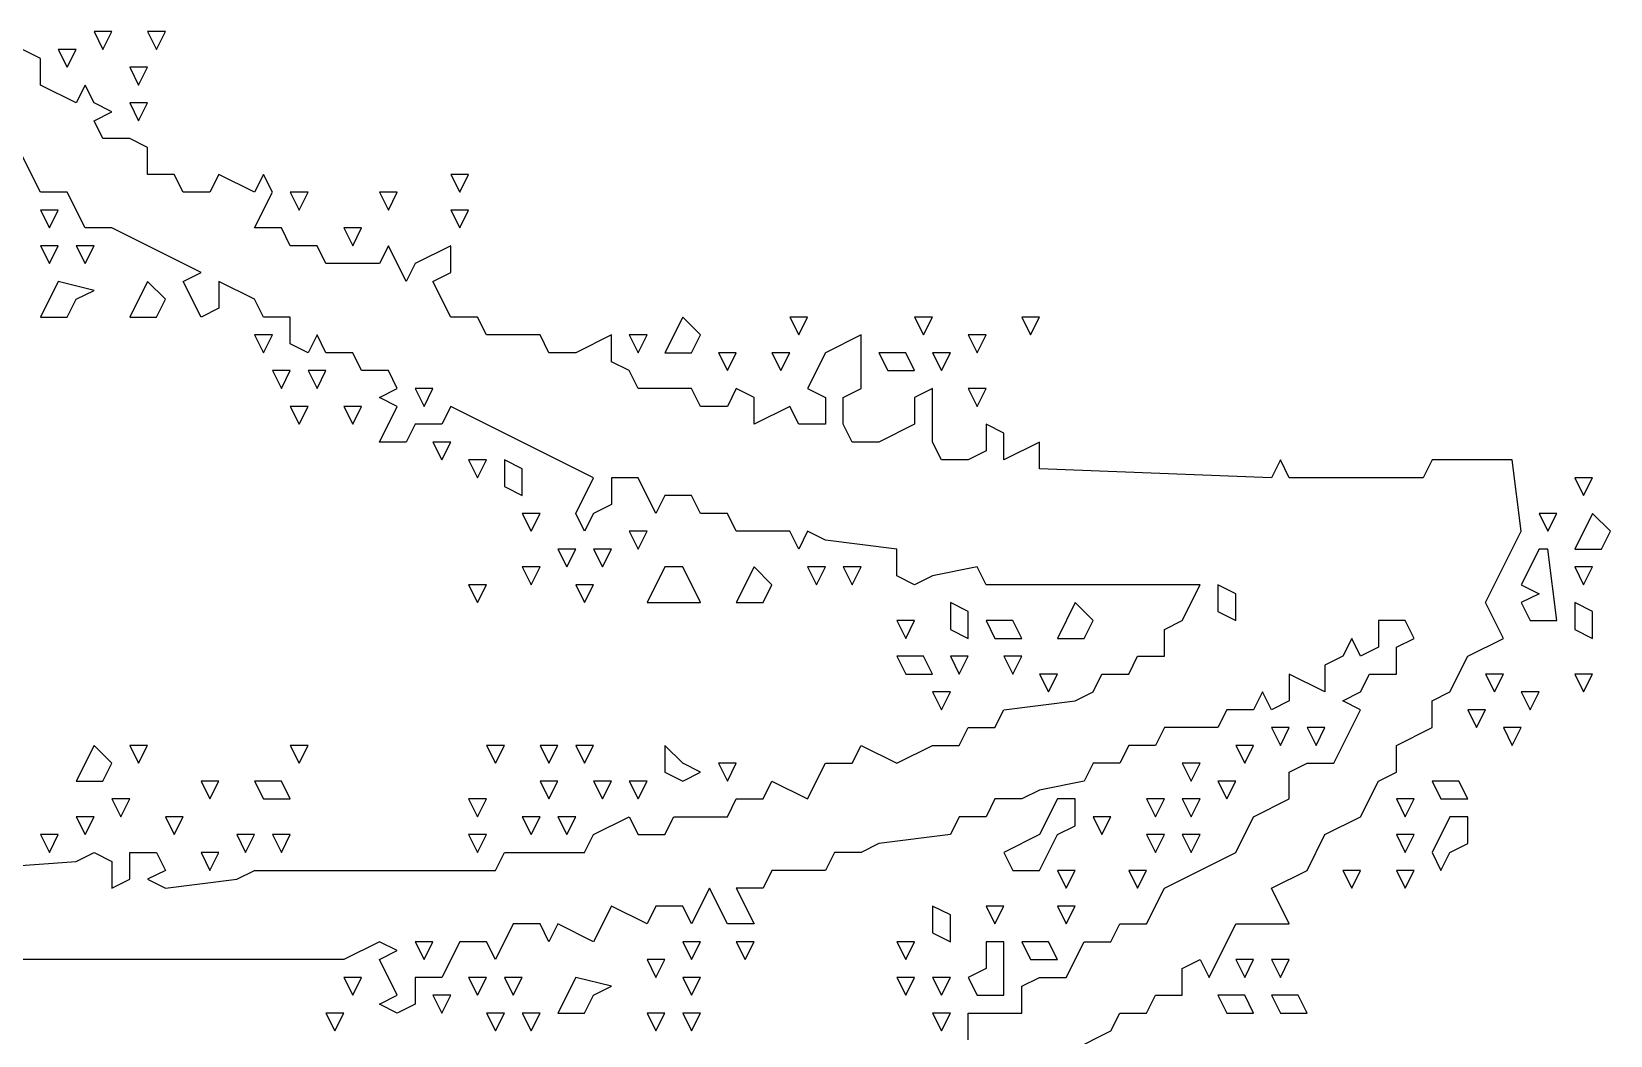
# Model space of a CAD drawing. Extents: x 2 to 124, y 0 to 170.
# Drawn here: x 109.79 to 124.04, y 133.9 to 142.95 of the extents above; entities that cross this region are included whole.
import ezdxf

# ---------------------------------------------------------------- set-up
doc = ezdxf.new("R2010")
doc.units = 0
doc.layers.add('Layer0', color=7, linetype='Continuous')

msp = doc.modelspace()

# ---------------------------------------------------------------- linework, layer by layer
at = {"layer": 'Layer0', "color": 5, "linetype": 'CONTINUOUS'}
for p, q in [((110.3551, 142.9545, 0.1), (110.4356, 142.7936, 0.1)), ((110.5161, 142.9545, 0.1), (110.3551, 142.9545, 0.1)), ((110.4356, 142.7936, 0.1), (110.5161, 142.9545, 0.1)), ((110.8381, 142.9545, 0.1), (110.9186, 142.7936, 0.1)), ((110.9991, 142.9545, 0.1), (110.8381, 142.9545, 0.1)), ((110.9186, 142.7936, 0.1), (110.9991, 142.9545, 0.1)), ((109.8722, 142.7131, 0.1), (109.7112, 142.7936, 0.1)), ((110.0331, 142.7936, 0.1), (110.1136, 142.6326, 0.1)), ((110.1941, 142.7936, 0.1), (110.0331, 142.7936, 0.1)), ((110.1136, 142.6326, 0.1), (110.1941, 142.7936, 0.1)), ((109.8722, 142.4716, 0.1), (109.8722, 142.7131, 0.1)), ((110.6771, 142.6326, 0.1), (110.7576, 142.4716, 0.1)), ((110.8381, 142.6326, 0.1), (110.6771, 142.6326, 0.1)), ((110.7576, 142.4716, 0.1), (110.8381, 142.6326, 0.1)), ((110.1941, 142.3106, 0.1), (109.8722, 142.4716, 0.1)), ((110.2746, 142.4716, 0.1), (110.1941, 142.3106, 0.1)), ((110.3551, 142.3106, 0.1), (110.2746, 142.4716, 0.1)), ((110.5161, 142.2301, 0.1), (110.3551, 142.3106, 0.1)), ((110.3551, 142.1496, 0.1), (110.5161, 142.2301, 0.1)), ((110.6771, 142.3106, 0.1), (110.7576, 142.1496, 0.1)), ((110.8381, 142.3106, 0.1), (110.6771, 142.3106, 0.1)), ((110.7576, 142.1496, 0.1), (110.8381, 142.3106, 0.1)), ((110.4356, 141.9886, 0.1), (110.3551, 142.1496, 0.1)), ((110.6771, 141.9886, 0.1), (110.4356, 141.9886, 0.1)), ((110.8381, 141.9081, 0.1), (110.6771, 141.9886, 0.1)), ((110.8381, 141.6667, 0.1), (110.8381, 141.9081, 0.1)), ((109.8722, 141.5057, 0.1), (109.7112, 141.8277, 0.1)), ((111.0795, 141.6667, 0.1), (110.8381, 141.6667, 0.1)), ((111.16, 141.5057, 0.1), (111.0795, 141.6667, 0.1)), ((111.482, 141.6667, 0.1), (111.4015, 141.5057, 0.1)), ((111.804, 141.5057, 0.1), (111.482, 141.6667, 0.1)), ((111.8845, 141.6667, 0.1), (111.804, 141.5057, 0.1)), ((111.965, 141.5057, 0.1), (111.8845, 141.6667, 0.1)), ((113.5748, 141.6667, 0.1), (113.6553, 141.5057, 0.1)), ((113.7358, 141.6667, 0.1), (113.5748, 141.6667, 0.1)), ((113.6553, 141.5057, 0.1), (113.7358, 141.6667, 0.1)), ((110.1136, 141.5057, 0.1), (109.8722, 141.5057, 0.1)), ((110.2746, 141.1837, 0.1), (110.1136, 141.5057, 0.1)), ((111.4015, 141.5057, 0.1), (111.16, 141.5057, 0.1)), ((111.804, 141.1837, 0.1), (111.965, 141.5057, 0.1)), ((112.1259, 141.5057, 0.1), (112.2064, 141.3447, 0.1)), ((112.2869, 141.5057, 0.1), (112.1259, 141.5057, 0.1)), ((112.2064, 141.3447, 0.1), (112.2869, 141.5057, 0.1)), ((112.9309, 141.5057, 0.1), (113.0114, 141.3447, 0.1)), ((113.0919, 141.5057, 0.1), (112.9309, 141.5057, 0.1)), ((113.0114, 141.3447, 0.1), (113.0919, 141.5057, 0.1)), ((109.8722, 141.3447, 0.1), (109.9527, 141.1837, 0.1)), ((110.0331, 141.3447, 0.1), (109.8722, 141.3447, 0.1)), ((109.9527, 141.1837, 0.1), (110.0331, 141.3447, 0.1)), ((113.5748, 141.3447, 0.1), (113.6553, 141.1837, 0.1)), ((113.7358, 141.3447, 0.1), (113.5748, 141.3447, 0.1)), ((113.6553, 141.1837, 0.1), (113.7358, 141.3447, 0.1)), ((110.5161, 141.1837, 0.1), (110.2746, 141.1837, 0.1)), ((111.321, 140.7813, 0.1), (110.5161, 141.1837, 0.1)), ((112.0455, 141.1837, 0.1), (111.804, 141.1837, 0.1)), ((112.1259, 141.0227, 0.1), (112.0455, 141.1837, 0.1)), ((112.6089, 141.1837, 0.1), (112.6894, 141.0227, 0.1)), ((112.7699, 141.1837, 0.1), (112.6089, 141.1837, 0.1)), ((112.6894, 141.0227, 0.1), (112.7699, 141.1837, 0.1)), ((109.8722, 141.0227, 0.1), (109.9527, 140.8617, 0.1)), ((110.0331, 141.0227, 0.1), (109.8722, 141.0227, 0.1)), ((109.9527, 140.8617, 0.1), (110.0331, 141.0227, 0.1)), ((110.1941, 141.0227, 0.1), (110.2746, 140.8617, 0.1)), ((110.3551, 141.0227, 0.1), (110.1941, 141.0227, 0.1)), ((110.2746, 140.8617, 0.1), (110.3551, 141.0227, 0.1)), ((112.3674, 141.0227, 0.1), (112.1259, 141.0227, 0.1)), ((112.4479, 140.8617, 0.1), (112.3674, 141.0227, 0.1)), ((113.0114, 141.0227, 0.1), (112.9309, 140.8617, 0.1)), ((113.1723, 140.7008, 0.1), (113.0114, 141.0227, 0.1)), ((113.5748, 141.0227, 0.1), (113.2528, 140.8617, 0.1)), ((113.5748, 140.7813, 0.1), (113.5748, 141.0227, 0.1)), ((111.16, 140.7008, 0.1), (111.321, 140.7813, 0.1)), ((112.9309, 140.8617, 0.1), (112.4479, 140.8617, 0.1)), ((113.2528, 140.8617, 0.1), (113.1723, 140.7008, 0.1)), ((113.4138, 140.7008, 0.1), (113.5748, 140.7813, 0.1)), ((110.0331, 140.7008, 0.1), (109.8722, 140.3788, 0.1)), ((110.3551, 140.6203, 0.1), (110.0331, 140.7008, 0.1)), ((110.1941, 140.5398, 0.1), (110.3551, 140.6203, 0.1)), ((110.8381, 140.7008, 0.1), (110.6771, 140.3788, 0.1)), ((110.9991, 140.5398, 0.1), (110.8381, 140.7008, 0.1)), ((111.321, 140.3788, 0.1), (111.16, 140.7008, 0.1)), ((111.804, 140.5398, 0.1), (111.482, 140.7008, 0.1)), ((111.482, 140.7008, 0.1), (111.482, 140.4593, 0.1)), ((113.5748, 140.3788, 0.1), (113.4138, 140.7008, 0.1)), ((110.1136, 140.3788, 0.1), (110.1941, 140.5398, 0.1)), ((110.9186, 140.3788, 0.1), (110.9991, 140.5398, 0.1)), ((111.8845, 140.3788, 0.1), (111.804, 140.5398, 0.1)), ((109.8722, 140.3788, 0.1), (110.1136, 140.3788, 0.1)), ((110.6771, 140.3788, 0.1), (110.9186, 140.3788, 0.1)), ((111.482, 140.4593, 0.1), (111.321, 140.3788, 0.1)), ((112.1259, 140.3788, 0.1), (111.8845, 140.3788, 0.1)), ((112.1259, 140.1373, 0.1), (112.1259, 140.3788, 0.1)), ((113.8163, 140.3788, 0.1), (113.5748, 140.3788, 0.1)), ((113.8968, 140.2178, 0.1), (113.8163, 140.3788, 0.1)), ((115.6676, 140.3788, 0.1), (115.5066, 140.0568, 0.1)), ((115.8286, 140.2178, 0.1), (115.6676, 140.3788, 0.1)), ((116.6335, 140.3788, 0.1), (116.714, 140.2178, 0.1)), ((116.7945, 140.3788, 0.1), (116.6335, 140.3788, 0.1)), ((116.714, 140.2178, 0.1), (116.7945, 140.3788, 0.1)), ((117.7604, 140.3788, 0.1), (117.8409, 140.2178, 0.1)), ((117.9214, 140.3788, 0.1), (117.7604, 140.3788, 0.1)), ((117.8409, 140.2178, 0.1), (117.9214, 140.3788, 0.1)), ((118.7263, 140.3788, 0.1), (118.8068, 140.2178, 0.1)), ((118.8873, 140.3788, 0.1), (118.7263, 140.3788, 0.1)), ((118.8068, 140.2178, 0.1), (118.8873, 140.3788, 0.1)), ((111.804, 140.2178, 0.1), (111.8845, 140.0568, 0.1)), ((111.965, 140.2178, 0.1), (111.804, 140.2178, 0.1)), ((111.8845, 140.0568, 0.1), (111.965, 140.2178, 0.1)), ((112.3674, 140.2178, 0.1), (112.2869, 140.0568, 0.1)), ((112.4479, 140.0568, 0.1), (112.3674, 140.2178, 0.1)), ((114.3797, 140.2178, 0.1), (113.8968, 140.2178, 0.1)), ((114.4602, 140.0568, 0.1), (114.3797, 140.2178, 0.1)), ((115.0237, 140.2178, 0.1), (114.7017, 140.0568, 0.1)), ((115.0237, 139.9763, 0.1), (115.0237, 140.2178, 0.1)), ((115.1847, 140.2178, 0.1), (115.2652, 140.0568, 0.1)), ((115.3456, 140.2178, 0.1), (115.1847, 140.2178, 0.1)), ((115.2652, 140.0568, 0.1), (115.3456, 140.2178, 0.1)), ((115.7481, 140.0568, 0.1), (115.8286, 140.2178, 0.1)), ((117.2775, 140.2178, 0.1), (116.9555, 140.0568, 0.1)), ((117.2775, 139.7348, 0.1), (117.2775, 140.2178, 0.1)), ((118.2434, 140.2178, 0.1), (118.3239, 140.0568, 0.1)), ((118.4044, 140.2178, 0.1), (118.2434, 140.2178, 0.1)), ((118.3239, 140.0568, 0.1), (118.4044, 140.2178, 0.1)), ((112.2869, 140.0568, 0.1), (112.1259, 140.1373, 0.1)), ((112.6894, 140.0568, 0.1), (112.4479, 140.0568, 0.1)), ((112.7699, 139.8958, 0.1), (112.6894, 140.0568, 0.1)), ((114.7017, 140.0568, 0.1), (114.4602, 140.0568, 0.1)), ((115.5066, 140.0568, 0.1), (115.7481, 140.0568, 0.1)), ((115.9896, 140.0568, 0.1), (116.0701, 139.8958, 0.1)), ((116.1506, 140.0568, 0.1), (115.9896, 140.0568, 0.1)), ((116.0701, 139.8958, 0.1), (116.1506, 140.0568, 0.1)), ((116.4725, 140.0568, 0.1), (116.553, 139.8958, 0.1)), ((116.6335, 140.0568, 0.1), (116.4725, 140.0568, 0.1)), ((116.553, 139.8958, 0.1), (116.6335, 140.0568, 0.1)), ((116.9555, 140.0568, 0.1), (116.7945, 139.7348, 0.1)), ((117.4384, 140.0568, 0.1), (117.5189, 139.8958, 0.1)), ((117.6799, 140.0568, 0.1), (117.4384, 140.0568, 0.1)), ((117.7604, 139.8958, 0.1), (117.6799, 140.0568, 0.1)), ((117.9214, 140.0568, 0.1), (118.0019, 139.8958, 0.1)), ((118.0824, 140.0568, 0.1), (117.9214, 140.0568, 0.1)), ((118.0019, 139.8958, 0.1), (118.0824, 140.0568, 0.1)), ((115.1847, 139.8958, 0.1), (115.0237, 139.9763, 0.1)), ((111.965, 139.8958, 0.1), (112.0455, 139.7348, 0.1)), ((112.1259, 139.8958, 0.1), (111.965, 139.8958, 0.1)), ((112.0455, 139.7348, 0.1), (112.1259, 139.8958, 0.1)), ((112.2869, 139.8958, 0.1), (112.3674, 139.7348, 0.1)), ((112.4479, 139.8958, 0.1), (112.2869, 139.8958, 0.1)), ((112.3674, 139.7348, 0.1), (112.4479, 139.8958, 0.1)), ((113.0114, 139.8958, 0.1), (112.7699, 139.8958, 0.1)), ((113.0919, 139.7348, 0.1), (113.0114, 139.8958, 0.1)), ((115.2652, 139.7348, 0.1), (115.1847, 139.8958, 0.1)), ((117.5189, 139.8958, 0.1), (117.7604, 139.8958, 0.1)), ((112.9309, 139.6544, 0.1), (113.0919, 139.7348, 0.1)), ((113.0919, 139.5739, 0.1), (112.9309, 139.6544, 0.1)), ((113.2528, 139.7348, 0.1), (113.3333, 139.5739, 0.1)), ((113.4138, 139.7348, 0.1), (113.2528, 139.7348, 0.1)), ((113.3333, 139.5739, 0.1), (113.4138, 139.7348, 0.1)), ((115.7481, 139.7348, 0.1), (115.2652, 139.7348, 0.1)), ((115.8286, 139.5739, 0.1), (115.7481, 139.7348, 0.1)), ((116.1506, 139.7348, 0.1), (116.0701, 139.5739, 0.1)), ((116.3116, 139.6544, 0.1), (116.1506, 139.7348, 0.1)), ((116.3116, 139.4129, 0.1), (116.3116, 139.6544, 0.1)), ((116.7945, 139.7348, 0.1), (116.9555, 139.6544, 0.1)), ((116.9555, 139.6544, 0.1), (116.9555, 139.4129, 0.1)), ((117.1165, 139.6544, 0.1), (117.2775, 139.7348, 0.1)), ((117.1165, 139.4129, 0.1), (117.1165, 139.6544, 0.1)), ((117.9214, 139.7348, 0.1), (117.7604, 139.6544, 0.1)), ((117.7604, 139.6544, 0.1), (117.7604, 139.4129, 0.1)), ((117.9214, 139.2519, 0.1), (117.9214, 139.7348, 0.1)), ((118.2434, 139.7348, 0.1), (118.3239, 139.5739, 0.1)), ((118.4044, 139.7348, 0.1), (118.2434, 139.7348, 0.1)), ((118.3239, 139.5739, 0.1), (118.4044, 139.7348, 0.1)), ((112.1259, 139.5739, 0.1), (112.2064, 139.4129, 0.1)), ((112.2869, 139.5739, 0.1), (112.1259, 139.5739, 0.1)), ((112.2064, 139.4129, 0.1), (112.2869, 139.5739, 0.1)), ((112.6089, 139.5739, 0.1), (112.6894, 139.4129, 0.1)), ((112.7699, 139.5739, 0.1), (112.6089, 139.5739, 0.1)), ((112.6894, 139.4129, 0.1), (112.7699, 139.5739, 0.1)), ((112.9309, 139.2519, 0.1), (113.0919, 139.5739, 0.1)), ((113.5748, 139.5739, 0.1), (113.4943, 139.4129, 0.1)), ((114.8627, 138.9299, 0.1), (113.5748, 139.5739, 0.1)), ((116.0701, 139.5739, 0.1), (115.8286, 139.5739, 0.1)), ((116.6335, 139.5739, 0.1), (116.3116, 139.4129, 0.1)), ((116.714, 139.4129, 0.1), (116.6335, 139.5739, 0.1)), ((113.2528, 139.4129, 0.1), (113.1723, 139.2519, 0.1)), ((113.4943, 139.4129, 0.1), (113.2528, 139.4129, 0.1)), ((116.9555, 139.4129, 0.1), (116.714, 139.4129, 0.1)), ((117.197, 139.2519, 0.1), (117.1165, 139.4129, 0.1)), ((117.7604, 139.4129, 0.1), (117.4384, 139.2519, 0.1)), ((118.5653, 139.3324, 0.1), (118.4044, 139.4129, 0.1)), ((118.4044, 139.4129, 0.1), (118.4044, 139.1714, 0.1)), ((113.1723, 139.2519, 0.1), (112.9309, 139.2519, 0.1)), ((113.4138, 139.2519, 0.1), (113.4943, 139.0909, 0.1)), ((113.5748, 139.2519, 0.1), (113.4138, 139.2519, 0.1)), ((113.4943, 139.0909, 0.1), (113.5748, 139.2519, 0.1)), ((117.4384, 139.2519, 0.1), (117.197, 139.2519, 0.1)), ((118.0019, 139.0909, 0.1), (117.9214, 139.2519, 0.1)), ((118.5653, 139.0909, 0.1), (118.5653, 139.3324, 0.1)), ((118.8873, 139.2519, 0.1), (118.5653, 139.0909, 0.1)), ((118.8873, 139.0104, 0.1), (118.8873, 139.2519, 0.1)), ((113.7358, 139.0909, 0.1), (113.8163, 138.9299, 0.1)), ((113.8968, 139.0909, 0.1), (113.7358, 139.0909, 0.1)), ((113.8163, 138.9299, 0.1), (113.8968, 139.0909, 0.1)), ((114.0578, 139.0909, 0.1), (114.0578, 138.8494, 0.1)), ((114.2188, 139.0104, 0.1), (114.0578, 139.0909, 0.1)), ((118.2434, 139.0909, 0.1), (118.0019, 139.0909, 0.1)), ((118.4044, 139.1714, 0.1), (118.2434, 139.0909, 0.1)), ((121.0606, 139.0909, 0.1), (120.9801, 138.9299, 0.1)), ((121.1411, 138.9299, 0.1), (121.0606, 139.0909, 0.1)), ((122.429, 139.0909, 0.1), (122.3485, 138.9299, 0.1)), ((123.1534, 139.0909, 0.1), (122.429, 139.0909, 0.1)), ((123.2339, 138.447, 0.1), (123.1534, 139.0909, 0.1)), ((114.2188, 138.7689, 0.1), (114.2188, 139.0104, 0.1)), ((114.7017, 138.608, 0.1), (114.8627, 138.9299, 0.1)), ((115.2652, 138.9299, 0.1), (115.0237, 138.9299, 0.1)), ((115.0237, 138.9299, 0.1), (115.0237, 138.6884, 0.1)), ((115.4261, 138.608, 0.1), (115.2652, 138.9299, 0.1)), ((120.9801, 138.9299, 0.1), (118.8873, 139.0104, 0.1)), ((122.3485, 138.9299, 0.1), (121.1411, 138.9299, 0.1)), ((123.7169, 138.9299, 0.1), (123.7973, 138.7689, 0.1)), ((123.8778, 138.9299, 0.1), (123.7169, 138.9299, 0.1)), ((123.7973, 138.7689, 0.1), (123.8778, 138.9299, 0.1)), ((114.0578, 138.8494, 0.1), (114.2188, 138.7689, 0.1)), ((115.5066, 138.7689, 0.1), (115.4261, 138.608, 0.1)), ((115.7481, 138.7689, 0.1), (115.5066, 138.7689, 0.1)), ((115.8286, 138.608, 0.1), (115.7481, 138.7689, 0.1)), ((115.0237, 138.6884, 0.1), (114.8627, 138.608, 0.1)), ((114.2188, 138.608, 0.1), (114.2992, 138.447, 0.1)), ((114.3797, 138.608, 0.1), (114.2188, 138.608, 0.1)), ((114.2992, 138.447, 0.1), (114.3797, 138.608, 0.1)), ((114.7822, 138.447, 0.1), (114.7017, 138.608, 0.1)), ((114.8627, 138.608, 0.1), (114.7822, 138.447, 0.1)), ((116.0701, 138.608, 0.1), (115.8286, 138.608, 0.1)), ((116.1506, 138.447, 0.1), (116.0701, 138.608, 0.1)), ((123.3949, 138.608, 0.1), (123.4754, 138.447, 0.1)), ((123.5559, 138.608, 0.1), (123.3949, 138.608, 0.1)), ((123.4754, 138.447, 0.1), (123.5559, 138.608, 0.1)), ((123.8778, 138.608, 0.1), (123.7169, 138.286, 0.1)), ((124.0388, 138.447, 0.1), (123.8778, 138.608, 0.1)), ((115.1847, 138.447, 0.1), (115.2652, 138.286, 0.1)), ((115.3456, 138.447, 0.1), (115.1847, 138.447, 0.1)), ((115.2652, 138.286, 0.1), (115.3456, 138.447, 0.1)), ((116.6335, 138.447, 0.1), (116.1506, 138.447, 0.1)), ((116.714, 138.286, 0.1), (116.6335, 138.447, 0.1)), ((116.7945, 138.447, 0.1), (116.714, 138.286, 0.1)), ((116.9555, 138.3665, 0.1), (116.7945, 138.447, 0.1)), ((117.5994, 138.286, 0.1), (116.9555, 138.3665, 0.1)), ((122.9119, 137.803, 0.1), (123.2339, 138.447, 0.1)), ((123.9583, 138.286, 0.1), (124.0388, 138.447, 0.1)), ((114.5407, 138.286, 0.1), (114.6212, 138.125, 0.1)), ((114.7017, 138.286, 0.1), (114.5407, 138.286, 0.1)), ((114.6212, 138.125, 0.1), (114.7017, 138.286, 0.1)), ((114.8627, 138.286, 0.1), (114.9432, 138.125, 0.1)), ((115.0237, 138.286, 0.1), (114.8627, 138.286, 0.1)), ((114.9432, 138.125, 0.1), (115.0237, 138.286, 0.1)), ((117.5994, 138.0445, 0.1), (117.5994, 138.286, 0.1)), ((123.3949, 138.286, 0.1), (123.2339, 137.964, 0.1)), ((123.4754, 138.286, 0.1), (123.3949, 138.286, 0.1)), ((123.5559, 137.642, 0.1), (123.4754, 138.286, 0.1)), ((123.7169, 138.286, 0.1), (123.9583, 138.286, 0.1)), ((114.2188, 138.125, 0.1), (114.2992, 137.964, 0.1)), ((114.3797, 138.125, 0.1), (114.2188, 138.125, 0.1)), ((114.2992, 137.964, 0.1), (114.3797, 138.125, 0.1)), ((115.5066, 138.125, 0.1), (115.3456, 137.803, 0.1)), ((115.6676, 138.125, 0.1), (115.5066, 138.125, 0.1)), ((115.8286, 137.803, 0.1), (115.6676, 138.125, 0.1)), ((116.3116, 138.125, 0.1), (116.1506, 137.803, 0.1)), ((116.4725, 137.964, 0.1), (116.3116, 138.125, 0.1)), ((116.7945, 138.125, 0.1), (116.875, 137.964, 0.1)), ((116.9555, 138.125, 0.1), (116.7945, 138.125, 0.1)), ((116.875, 137.964, 0.1), (116.9555, 138.125, 0.1)), ((117.1165, 138.125, 0.1), (117.197, 137.964, 0.1)), ((117.2775, 138.125, 0.1), (117.1165, 138.125, 0.1)), ((117.197, 137.964, 0.1), (117.2775, 138.125, 0.1)), ((118.3239, 138.125, 0.1), (117.9214, 138.0445, 0.1)), ((118.4044, 137.964, 0.1), (118.3239, 138.125, 0.1)), ((123.7169, 138.125, 0.1), (123.7973, 137.964, 0.1)), ((123.8778, 138.125, 0.1), (123.7169, 138.125, 0.1)), ((123.7973, 137.964, 0.1), (123.8778, 138.125, 0.1)), ((113.7358, 137.964, 0.1), (113.8163, 137.803, 0.1)), ((113.8968, 137.964, 0.1), (113.7358, 137.964, 0.1)), ((113.8163, 137.803, 0.1), (113.8968, 137.964, 0.1)), ((114.7017, 137.964, 0.1), (114.7822, 137.803, 0.1)), ((114.8627, 137.964, 0.1), (114.7017, 137.964, 0.1)), ((114.7822, 137.803, 0.1), (114.8627, 137.964, 0.1)), ((116.392, 137.803, 0.1), (116.4725, 137.964, 0.1)), ((117.7604, 137.964, 0.1), (117.5994, 138.0445, 0.1)), ((117.9214, 138.0445, 0.1), (117.7604, 137.964, 0.1)), ((120.3362, 137.964, 0.1), (118.4044, 137.964, 0.1)), ((120.1752, 137.642, 0.1), (120.3362, 137.964, 0.1)), ((120.4972, 137.964, 0.1), (120.4972, 137.7225, 0.1)), ((120.6581, 137.8835, 0.1), (120.4972, 137.964, 0.1)), ((123.2339, 137.964, 0.1), (123.3949, 137.8835, 0.1)), ((115.3456, 137.803, 0.1), (115.8286, 137.803, 0.1)), ((116.1506, 137.803, 0.1), (116.392, 137.803, 0.1)), ((118.0824, 137.803, 0.1), (118.0824, 137.5616, 0.1)), ((118.2434, 137.7225, 0.1), (118.0824, 137.803, 0.1)), ((119.2093, 137.803, 0.1), (119.0483, 137.4811, 0.1)), ((119.3703, 137.642, 0.1), (119.2093, 137.803, 0.1)), ((120.6581, 137.642, 0.1), (120.6581, 137.8835, 0.1)), ((123.0729, 137.4811, 0.1), (122.9119, 137.803, 0.1)), ((123.3949, 137.8835, 0.1), (123.2339, 137.803, 0.1)), ((123.2339, 137.803, 0.1), (123.3144, 137.642, 0.1)), ((123.7169, 137.803, 0.1), (123.7169, 137.5616, 0.1)), ((123.8778, 137.7225, 0.1), (123.7169, 137.803, 0.1)), ((117.5994, 137.642, 0.1), (117.6799, 137.4811, 0.1)), ((117.7604, 137.642, 0.1), (117.5994, 137.642, 0.1)), ((117.6799, 137.4811, 0.1), (117.7604, 137.642, 0.1)), ((118.2434, 137.4811, 0.1), (118.2434, 137.7225, 0.1)), ((118.4044, 137.642, 0.1), (118.4848, 137.4811, 0.1)), ((118.6458, 137.642, 0.1), (118.4044, 137.642, 0.1)), ((118.7263, 137.4811, 0.1), (118.6458, 137.642, 0.1)), ((119.2898, 137.4811, 0.1), (119.3703, 137.642, 0.1)), ((120.0142, 137.5616, 0.1), (120.1752, 137.642, 0.1)), ((120.4972, 137.7225, 0.1), (120.6581, 137.642, 0.1)), ((122.1875, 137.642, 0.1), (121.946, 137.642, 0.1)), ((121.946, 137.642, 0.1), (121.946, 137.4006, 0.1)), ((122.268, 137.4811, 0.1), (122.1875, 137.642, 0.1)), ((123.3144, 137.642, 0.1), (123.5559, 137.642, 0.1)), ((123.8778, 137.4811, 0.1), (123.8778, 137.7225, 0.1)), ((118.0824, 137.5616, 0.1), (118.2434, 137.4811, 0.1)), ((120.0142, 137.3201, 0.1), (120.0142, 137.5616, 0.1)), ((123.7169, 137.5616, 0.1), (123.8778, 137.4811, 0.1)), ((118.4848, 137.4811, 0.1), (118.7263, 137.4811, 0.1)), ((119.0483, 137.4811, 0.1), (119.2898, 137.4811, 0.1)), ((121.7045, 137.4811, 0.1), (121.6241, 137.3201, 0.1)), ((121.785, 137.3201, 0.1), (121.7045, 137.4811, 0.1)), ((121.946, 137.4006, 0.1), (121.785, 137.3201, 0.1)), ((122.107, 137.4006, 0.1), (122.268, 137.4811, 0.1)), ((122.107, 137.1591, 0.1), (122.107, 137.4006, 0.1)), ((122.7509, 137.3201, 0.1), (123.0729, 137.4811, 0.1)), ((117.5994, 137.3201, 0.1), (117.6799, 137.1591, 0.1)), ((117.8409, 137.3201, 0.1), (117.5994, 137.3201, 0.1)), ((117.9214, 137.1591, 0.1), (117.8409, 137.3201, 0.1)), ((118.0824, 137.3201, 0.1), (118.1629, 137.1591, 0.1)), ((118.2434, 137.3201, 0.1), (118.0824, 137.3201, 0.1)), ((118.1629, 137.1591, 0.1), (118.2434, 137.3201, 0.1)), ((118.5653, 137.3201, 0.1), (118.6458, 137.1591, 0.1)), ((118.7263, 137.3201, 0.1), (118.5653, 137.3201, 0.1)), ((118.6458, 137.1591, 0.1), (118.7263, 137.3201, 0.1)), ((119.6922, 137.1591, 0.1), (119.7727, 137.3201, 0.1)), ((119.7727, 137.3201, 0.1), (120.0142, 137.3201, 0.1)), ((121.6241, 137.3201, 0.1), (121.4631, 137.2396, 0.1)), ((121.4631, 137.2396, 0.1), (121.4631, 136.9981, 0.1)), ((122.59, 136.9981, 0.1), (122.7509, 137.3201, 0.1)), ((117.6799, 137.1591, 0.1), (117.9214, 137.1591, 0.1)), ((118.8873, 137.1591, 0.1), (118.9678, 136.9981, 0.1)), ((119.0483, 137.1591, 0.1), (118.8873, 137.1591, 0.1)), ((118.9678, 136.9981, 0.1), (119.0483, 137.1591, 0.1)), ((119.3703, 136.9981, 0.1), (119.4508, 137.1591, 0.1)), ((119.4508, 137.1591, 0.1), (119.6922, 137.1591, 0.1)), ((121.4631, 136.9981, 0.1), (121.1411, 137.1591, 0.1)), ((121.1411, 137.1591, 0.1), (121.1411, 136.9176, 0.1)), ((121.785, 136.9981, 0.1), (121.8655, 137.1591, 0.1)), ((121.8655, 137.1591, 0.1), (122.107, 137.1591, 0.1)), ((122.9119, 137.1591, 0.1), (122.9924, 136.9981, 0.1)), ((123.0729, 137.1591, 0.1), (122.9119, 137.1591, 0.1)), ((122.9924, 136.9981, 0.1), (123.0729, 137.1591, 0.1)), ((123.7169, 137.1591, 0.1), (123.7973, 136.9981, 0.1)), ((123.8778, 137.1591, 0.1), (123.7169, 137.1591, 0.1)), ((123.7973, 136.9981, 0.1), (123.8778, 137.1591, 0.1)), ((117.9214, 136.9981, 0.1), (118.0019, 136.8371, 0.1)), ((118.0824, 136.9981, 0.1), (117.9214, 136.9981, 0.1)), ((118.0019, 136.8371, 0.1), (118.0824, 136.9981, 0.1)), ((118.5653, 136.8371, 0.1), (119.2093, 136.9176, 0.1)), ((119.2093, 136.9176, 0.1), (119.3703, 136.9981, 0.1)), ((120.8996, 136.9981, 0.1), (120.8191, 136.8371, 0.1)), ((120.9801, 136.8371, 0.1), (120.8996, 136.9981, 0.1)), ((121.1411, 136.9176, 0.1), (120.9801, 136.8371, 0.1)), ((121.6241, 136.9176, 0.1), (121.785, 136.9981, 0.1)), ((121.785, 136.8371, 0.1), (121.6241, 136.9176, 0.1)), ((122.429, 136.9176, 0.1), (122.59, 136.9981, 0.1)), ((122.429, 136.6761, 0.1), (122.429, 136.9176, 0.1)), ((123.2339, 136.9981, 0.1), (123.3144, 136.8371, 0.1)), ((123.3949, 136.9981, 0.1), (123.2339, 136.9981, 0.1)), ((123.3144, 136.8371, 0.1), (123.3949, 136.9981, 0.1)), ((118.4848, 136.6761, 0.1), (118.5653, 136.8371, 0.1)), ((120.5777, 136.8371, 0.1), (120.4972, 136.6761, 0.1)), ((120.8191, 136.8371, 0.1), (120.5777, 136.8371, 0.1)), ((121.5436, 136.3542, 0.1), (121.785, 136.8371, 0.1)), ((122.7509, 136.8371, 0.1), (122.8314, 136.6761, 0.1)), ((122.9119, 136.8371, 0.1), (122.7509, 136.8371, 0.1)), ((122.8314, 136.6761, 0.1), (122.9119, 136.8371, 0.1)), ((118.1629, 136.5152, 0.1), (118.2434, 136.6761, 0.1)), ((118.2434, 136.6761, 0.1), (118.4848, 136.6761, 0.1)), ((120.0142, 136.6761, 0.1), (119.9337, 136.5152, 0.1)), ((120.4972, 136.6761, 0.1), (120.0142, 136.6761, 0.1)), ((120.9801, 136.6761, 0.1), (121.0606, 136.5152, 0.1)), ((121.1411, 136.6761, 0.1), (120.9801, 136.6761, 0.1)), ((121.0606, 136.5152, 0.1), (121.1411, 136.6761, 0.1)), ((121.3021, 136.6761, 0.1), (121.3826, 136.5152, 0.1)), ((121.4631, 136.6761, 0.1), (121.3021, 136.6761, 0.1)), ((121.3826, 136.5152, 0.1), (121.4631, 136.6761, 0.1)), ((122.107, 136.5152, 0.1), (122.429, 136.6761, 0.1)), ((123.0729, 136.6761, 0.1), (123.1534, 136.5152, 0.1)), ((123.2339, 136.6761, 0.1), (123.0729, 136.6761, 0.1)), ((123.1534, 136.5152, 0.1), (123.2339, 136.6761, 0.1)), ((110.3551, 136.5152, 0.1), (110.1941, 136.1932, 0.1)), ((110.5161, 136.3542, 0.1), (110.3551, 136.5152, 0.1)), ((110.6771, 136.5152, 0.1), (110.7576, 136.3542, 0.1)), ((110.8381, 136.5152, 0.1), (110.6771, 136.5152, 0.1)), ((110.7576, 136.3542, 0.1), (110.8381, 136.5152, 0.1)), ((112.1259, 136.5152, 0.1), (112.2064, 136.3542, 0.1)), ((112.2869, 136.5152, 0.1), (112.1259, 136.5152, 0.1)), ((112.2064, 136.3542, 0.1), (112.2869, 136.5152, 0.1)), ((113.8968, 136.5152, 0.1), (113.9773, 136.3542, 0.1)), ((114.0578, 136.5152, 0.1), (113.8968, 136.5152, 0.1)), ((113.9773, 136.3542, 0.1), (114.0578, 136.5152, 0.1)), ((114.3797, 136.5152, 0.1), (114.4602, 136.3542, 0.1)), ((114.5407, 136.5152, 0.1), (114.3797, 136.5152, 0.1)), ((114.4602, 136.3542, 0.1), (114.5407, 136.5152, 0.1)), ((114.7017, 136.5152, 0.1), (114.7822, 136.3542, 0.1)), ((114.8627, 136.5152, 0.1), (114.7017, 136.5152, 0.1)), ((114.7822, 136.3542, 0.1), (114.8627, 136.5152, 0.1)), ((115.5066, 136.5152, 0.1), (115.5066, 136.2737, 0.1)), ((115.6676, 136.3542, 0.1), (115.5066, 136.5152, 0.1)), ((117.197, 136.3542, 0.1), (117.2775, 136.5152, 0.1)), ((117.2775, 136.5152, 0.1), (117.5994, 136.3542, 0.1)), ((117.5994, 136.3542, 0.1), (117.9214, 136.5152, 0.1)), ((117.9214, 136.5152, 0.1), (118.1629, 136.5152, 0.1)), ((119.6922, 136.5152, 0.1), (119.6117, 136.3542, 0.1)), ((119.9337, 136.5152, 0.1), (119.6922, 136.5152, 0.1)), ((120.6581, 136.5152, 0.1), (120.7386, 136.3542, 0.1)), ((120.8191, 136.5152, 0.1), (120.6581, 136.5152, 0.1)), ((120.7386, 136.3542, 0.1), (120.8191, 136.5152, 0.1)), ((122.107, 136.2737, 0.1), (122.107, 136.5152, 0.1)), ((110.4356, 136.1932, 0.1), (110.5161, 136.3542, 0.1)), ((115.8286, 136.2737, 0.1), (115.6676, 136.3542, 0.1)), ((115.9896, 136.3542, 0.1), (116.0701, 136.1932, 0.1)), ((116.1506, 136.3542, 0.1), (115.9896, 136.3542, 0.1)), ((116.0701, 136.1932, 0.1), (116.1506, 136.3542, 0.1)), ((116.7945, 136.0322, 0.1), (116.9555, 136.3542, 0.1)), ((116.9555, 136.3542, 0.1), (117.197, 136.3542, 0.1)), ((119.3703, 136.3542, 0.1), (119.2898, 136.1932, 0.1)), ((119.6117, 136.3542, 0.1), (119.3703, 136.3542, 0.1)), ((120.1752, 136.3542, 0.1), (120.2557, 136.1932, 0.1)), ((120.3362, 136.3542, 0.1), (120.1752, 136.3542, 0.1)), ((120.2557, 136.1932, 0.1), (120.3362, 136.3542, 0.1)), ((121.1411, 136.2737, 0.1), (121.3021, 136.3542, 0.1)), ((121.3021, 136.3542, 0.1), (121.5436, 136.3542, 0.1)), ((115.5066, 136.2737, 0.1), (115.6676, 136.1932, 0.1)), ((115.6676, 136.1932, 0.1), (115.8286, 136.2737, 0.1)), ((121.1411, 136.0322, 0.1), (121.1411, 136.2737, 0.1)), ((121.946, 136.1932, 0.1), (122.107, 136.2737, 0.1)), ((110.1941, 136.1932, 0.1), (110.4356, 136.1932, 0.1)), ((111.321, 136.1932, 0.1), (111.4015, 136.0322, 0.1)), ((111.482, 136.1932, 0.1), (111.321, 136.1932, 0.1)), ((111.4015, 136.0322, 0.1), (111.482, 136.1932, 0.1)), ((111.804, 136.1932, 0.1), (111.8845, 136.0322, 0.1)), ((112.0455, 136.1932, 0.1), (111.804, 136.1932, 0.1)), ((112.1259, 136.0322, 0.1), (112.0455, 136.1932, 0.1)), ((114.3797, 136.1932, 0.1), (114.4602, 136.0322, 0.1)), ((114.5407, 136.1932, 0.1), (114.3797, 136.1932, 0.1)), ((114.4602, 136.0322, 0.1), (114.5407, 136.1932, 0.1)), ((114.8627, 136.1932, 0.1), (114.9432, 136.0322, 0.1)), ((115.0237, 136.1932, 0.1), (114.8627, 136.1932, 0.1)), ((114.9432, 136.0322, 0.1), (115.0237, 136.1932, 0.1)), ((115.1847, 136.1932, 0.1), (115.2652, 136.0322, 0.1)), ((115.3456, 136.1932, 0.1), (115.1847, 136.1932, 0.1)), ((115.2652, 136.0322, 0.1), (115.3456, 136.1932, 0.1)), ((116.392, 136.0322, 0.1), (116.4725, 136.1932, 0.1)), ((116.4725, 136.1932, 0.1), (116.7945, 136.0322, 0.1)), ((118.8873, 136.1127, 0.1), (118.7263, 136.0322, 0.1)), ((119.2898, 136.1932, 0.1), (118.8873, 136.1127, 0.1)), ((120.4972, 136.1932, 0.1), (120.5777, 136.0322, 0.1)), ((120.6581, 136.1932, 0.1), (120.4972, 136.1932, 0.1)), ((120.5777, 136.0322, 0.1), (120.6581, 136.1932, 0.1)), ((121.785, 135.8712, 0.1), (121.946, 136.1932, 0.1)), ((122.429, 136.1932, 0.1), (122.5095, 136.0322, 0.1)), ((122.6705, 136.1932, 0.1), (122.429, 136.1932, 0.1)), ((122.7509, 136.0322, 0.1), (122.6705, 136.1932, 0.1)), ((110.5161, 136.0322, 0.1), (110.5966, 135.8712, 0.1)), ((110.6771, 136.0322, 0.1), (110.5161, 136.0322, 0.1)), ((110.5966, 135.8712, 0.1), (110.6771, 136.0322, 0.1)), ((111.8845, 136.0322, 0.1), (112.1259, 136.0322, 0.1)), ((113.7358, 136.0322, 0.1), (113.8163, 135.8712, 0.1)), ((113.8968, 136.0322, 0.1), (113.7358, 136.0322, 0.1)), ((113.8163, 135.8712, 0.1), (113.8968, 136.0322, 0.1)), ((116.0701, 135.8712, 0.1), (116.1506, 136.0322, 0.1)), ((116.1506, 136.0322, 0.1), (116.392, 136.0322, 0.1)), ((118.4848, 136.0322, 0.1), (118.4044, 135.8712, 0.1)), ((118.7263, 136.0322, 0.1), (118.4848, 136.0322, 0.1)), ((119.0483, 136.0322, 0.1), (118.8873, 135.7102, 0.1)), ((119.2093, 136.0322, 0.1), (119.0483, 136.0322, 0.1)), ((119.2093, 135.7907, 0.1), (119.2093, 136.0322, 0.1)), ((119.8532, 136.0322, 0.1), (119.9337, 135.8712, 0.1)), ((120.0142, 136.0322, 0.1), (119.8532, 136.0322, 0.1)), ((119.9337, 135.8712, 0.1), (120.0142, 136.0322, 0.1)), ((120.1752, 136.0322, 0.1), (120.2557, 135.8712, 0.1)), ((120.3362, 136.0322, 0.1), (120.1752, 136.0322, 0.1)), ((120.2557, 135.8712, 0.1), (120.3362, 136.0322, 0.1)), ((120.8191, 135.8712, 0.1), (121.1411, 136.0322, 0.1)), ((122.107, 136.0322, 0.1), (122.1875, 135.8712, 0.1)), ((122.268, 136.0322, 0.1), (122.107, 136.0322, 0.1)), ((122.1875, 135.8712, 0.1), (122.268, 136.0322, 0.1)), ((122.5095, 136.0322, 0.1), (122.7509, 136.0322, 0.1)), ((110.1941, 135.8712, 0.1), (110.2746, 135.7102, 0.1)), ((110.3551, 135.8712, 0.1), (110.1941, 135.8712, 0.1)), ((110.2746, 135.7102, 0.1), (110.3551, 135.8712, 0.1)), ((110.9991, 135.8712, 0.1), (111.0795, 135.7102, 0.1)), ((111.16, 135.8712, 0.1), (110.9991, 135.8712, 0.1)), ((111.0795, 135.7102, 0.1), (111.16, 135.8712, 0.1)), ((114.2188, 135.8712, 0.1), (114.2992, 135.7102, 0.1)), ((114.3797, 135.8712, 0.1), (114.2188, 135.8712, 0.1)), ((114.2992, 135.7102, 0.1), (114.3797, 135.8712, 0.1)), ((114.5407, 135.8712, 0.1), (114.6212, 135.7102, 0.1)), ((114.7017, 135.8712, 0.1), (114.5407, 135.8712, 0.1)), ((114.6212, 135.7102, 0.1), (114.7017, 135.8712, 0.1)), ((114.8627, 135.7102, 0.1), (115.1847, 135.8712, 0.1)), ((115.1847, 135.8712, 0.1), (115.2652, 135.7102, 0.1)), ((115.5066, 135.7102, 0.1), (115.5871, 135.8712, 0.1)), ((115.5871, 135.8712, 0.1), (116.0701, 135.8712, 0.1)), ((118.1629, 135.8712, 0.1), (118.0824, 135.7102, 0.1)), ((118.4044, 135.8712, 0.1), (118.1629, 135.8712, 0.1)), ((119.0483, 135.7102, 0.1), (119.2093, 135.7907, 0.1)), ((119.3703, 135.8712, 0.1), (119.4508, 135.7102, 0.1)), ((119.5313, 135.8712, 0.1), (119.3703, 135.8712, 0.1)), ((119.4508, 135.7102, 0.1), (119.5313, 135.8712, 0.1)), ((120.6581, 135.5492, 0.1), (120.8191, 135.8712, 0.1)), ((121.4631, 135.7102, 0.1), (121.785, 135.8712, 0.1)), ((122.59, 135.8712, 0.1), (122.429, 135.5492, 0.1)), ((122.7509, 135.8712, 0.1), (122.59, 135.8712, 0.1)), ((122.7509, 135.6297, 0.1), (122.7509, 135.8712, 0.1)), ((109.8722, 135.7102, 0.1), (109.9527, 135.5492, 0.1)), ((110.0331, 135.7102, 0.1), (109.8722, 135.7102, 0.1)), ((109.9527, 135.5492, 0.1), (110.0331, 135.7102, 0.1)), ((111.643, 135.7102, 0.1), (111.7235, 135.5492, 0.1)), ((111.804, 135.7102, 0.1), (111.643, 135.7102, 0.1)), ((111.7235, 135.5492, 0.1), (111.804, 135.7102, 0.1)), ((111.965, 135.7102, 0.1), (112.0455, 135.5492, 0.1)), ((112.1259, 135.7102, 0.1), (111.965, 135.7102, 0.1)), ((112.0455, 135.5492, 0.1), (112.1259, 135.7102, 0.1)), ((113.7358, 135.7102, 0.1), (113.8163, 135.5492, 0.1)), ((113.8968, 135.7102, 0.1), (113.7358, 135.7102, 0.1)), ((113.8163, 135.5492, 0.1), (113.8968, 135.7102, 0.1)), ((114.7822, 135.5492, 0.1), (114.8627, 135.7102, 0.1)), ((115.2652, 135.7102, 0.1), (115.5066, 135.7102, 0.1)), ((118.0824, 135.7102, 0.1), (117.4384, 135.6297, 0.1)), ((118.8873, 135.7102, 0.1), (118.5653, 135.5492, 0.1)), ((118.8873, 135.3883, 0.1), (119.0483, 135.7102, 0.1)), ((119.8532, 135.7102, 0.1), (119.9337, 135.5492, 0.1)), ((120.0142, 135.7102, 0.1), (119.8532, 135.7102, 0.1)), ((119.9337, 135.5492, 0.1), (120.0142, 135.7102, 0.1)), ((120.1752, 135.7102, 0.1), (120.2557, 135.5492, 0.1)), ((120.3362, 135.7102, 0.1), (120.1752, 135.7102, 0.1)), ((120.2557, 135.5492, 0.1), (120.3362, 135.7102, 0.1)), ((121.3021, 135.3883, 0.1), (121.4631, 135.7102, 0.1)), ((122.107, 135.7102, 0.1), (122.1875, 135.5492, 0.1)), ((122.268, 135.7102, 0.1), (122.107, 135.7102, 0.1)), ((122.1875, 135.5492, 0.1), (122.268, 135.7102, 0.1)), ((110.1941, 135.4688, 0.1), (110.3551, 135.5492, 0.1)), ((110.3551, 135.5492, 0.1), (110.5161, 135.4688, 0.1)), ((110.6771, 135.3078, 0.1), (110.6771, 135.5492, 0.1)), ((110.6771, 135.5492, 0.1), (110.9186, 135.5492, 0.1)), ((110.9186, 135.5492, 0.1), (110.9991, 135.3883, 0.1)), ((111.321, 135.5492, 0.1), (111.4015, 135.3883, 0.1)), ((111.482, 135.5492, 0.1), (111.321, 135.5492, 0.1)), ((111.4015, 135.3883, 0.1), (111.482, 135.5492, 0.1)), ((113.9773, 135.3883, 0.1), (114.0578, 135.5492, 0.1)), ((114.0578, 135.5492, 0.1), (114.7822, 135.5492, 0.1)), ((117.036, 135.5492, 0.1), (116.9555, 135.3883, 0.1)), ((117.2775, 135.5492, 0.1), (117.036, 135.5492, 0.1)), ((117.4384, 135.6297, 0.1), (117.2775, 135.5492, 0.1)), ((118.5653, 135.5492, 0.1), (118.6458, 135.3883, 0.1)), ((120.0142, 135.2273, 0.1), (120.6581, 135.5492, 0.1)), ((122.429, 135.5492, 0.1), (122.5095, 135.3883, 0.1)), ((122.5095, 135.3883, 0.1), (122.59, 135.5492, 0.1)), ((122.59, 135.5492, 0.1), (122.7509, 135.6297, 0.1)), ((109.0672, 135.3883, 0.1), (110.1941, 135.4688, 0.1)), ((110.5161, 135.4688, 0.1), (110.5161, 135.2273, 0.1)), ((110.9991, 135.3883, 0.1), (110.8381, 135.3078, 0.1)), ((111.643, 135.3078, 0.1), (111.804, 135.3883, 0.1)), ((111.804, 135.3883, 0.1), (113.9773, 135.3883, 0.1)), ((116.4725, 135.3883, 0.1), (116.392, 135.2273, 0.1)), ((116.9555, 135.3883, 0.1), (116.4725, 135.3883, 0.1)), ((118.6458, 135.3883, 0.1), (118.8873, 135.3883, 0.1)), ((119.0483, 135.3883, 0.1), (119.1288, 135.2273, 0.1)), ((119.2093, 135.3883, 0.1), (119.0483, 135.3883, 0.1)), ((119.1288, 135.2273, 0.1), (119.2093, 135.3883, 0.1)), ((119.6922, 135.3883, 0.1), (119.7727, 135.2273, 0.1)), ((119.8532, 135.3883, 0.1), (119.6922, 135.3883, 0.1)), ((119.7727, 135.2273, 0.1), (119.8532, 135.3883, 0.1)), ((120.9801, 135.2273, 0.1), (121.3021, 135.3883, 0.1)), ((121.6241, 135.3883, 0.1), (121.7045, 135.2273, 0.1)), ((121.785, 135.3883, 0.1), (121.6241, 135.3883, 0.1)), ((121.7045, 135.2273, 0.1), (121.785, 135.3883, 0.1)), ((122.107, 135.3883, 0.1), (122.1875, 135.2273, 0.1)), ((122.268, 135.3883, 0.1), (122.107, 135.3883, 0.1)), ((122.1875, 135.2273, 0.1), (122.268, 135.3883, 0.1)), ((110.5161, 135.2273, 0.1), (110.6771, 135.3078, 0.1)), ((110.8381, 135.3078, 0.1), (110.9991, 135.2273, 0.1)), ((110.9991, 135.2273, 0.1), (111.643, 135.3078, 0.1)), ((115.9091, 135.2273, 0.1), (115.7481, 134.9053, 0.1)), ((116.0701, 134.9053, 0.1), (115.9091, 135.2273, 0.1)), ((116.392, 135.2273, 0.1), (116.1506, 135.2273, 0.1)), ((116.1506, 135.2273, 0.1), (116.3116, 134.9053, 0.1)), ((119.8532, 134.9053, 0.1), (120.0142, 135.2273, 0.1)), ((121.1411, 134.9053, 0.1), (120.9801, 135.2273, 0.1)), ((115.0237, 135.0663, 0.1), (114.8627, 134.7443, 0.1)), ((115.3456, 134.9053, 0.1), (115.0237, 135.0663, 0.1)), ((115.4261, 135.0663, 0.1), (115.3456, 134.9053, 0.1)), ((115.6676, 135.0663, 0.1), (115.4261, 135.0663, 0.1)), ((115.7481, 134.9053, 0.1), (115.6676, 135.0663, 0.1)), ((117.9214, 135.0663, 0.1), (117.9214, 134.8248, 0.1)), ((118.0824, 134.9858, 0.1), (117.9214, 135.0663, 0.1)), ((118.4044, 135.0663, 0.1), (118.4848, 134.9053, 0.1)), ((118.5653, 135.0663, 0.1), (118.4044, 135.0663, 0.1)), ((118.4848, 134.9053, 0.1), (118.5653, 135.0663, 0.1)), ((119.0483, 135.0663, 0.1), (119.1288, 134.9053, 0.1)), ((119.2093, 135.0663, 0.1), (119.0483, 135.0663, 0.1)), ((119.1288, 134.9053, 0.1), (119.2093, 135.0663, 0.1)), ((118.0824, 134.7443, 0.1), (118.0824, 134.9858, 0.1)), ((114.1383, 134.9053, 0.1), (113.9773, 134.5833, 0.1)), ((114.3797, 134.9053, 0.1), (114.1383, 134.9053, 0.1)), ((114.4602, 134.7443, 0.1), (114.3797, 134.9053, 0.1)), ((114.5407, 134.9053, 0.1), (114.4602, 134.7443, 0.1)), ((114.8627, 134.7443, 0.1), (114.5407, 134.9053, 0.1)), ((116.3116, 134.9053, 0.1), (116.0701, 134.9053, 0.1)), ((117.9214, 134.8248, 0.1), (118.0824, 134.7443, 0.1)), ((119.5313, 134.7443, 0.1), (119.6117, 134.9053, 0.1)), ((119.6117, 134.9053, 0.1), (119.8532, 134.9053, 0.1)), ((120.4167, 134.4223, 0.1), (120.6581, 134.9053, 0.1)), ((120.6581, 134.9053, 0.1), (121.1411, 134.9053, 0.1)), ((112.9309, 134.7443, 0.1), (112.6089, 134.5833, 0.1)), ((113.0919, 134.6638, 0.1), (112.9309, 134.7443, 0.1)), ((112.9309, 134.5833, 0.1), (113.0919, 134.6638, 0.1)), ((113.2528, 134.7443, 0.1), (113.3333, 134.5833, 0.1)), ((113.4138, 134.7443, 0.1), (113.2528, 134.7443, 0.1)), ((113.3333, 134.5833, 0.1), (113.4138, 134.7443, 0.1)), ((113.6553, 134.7443, 0.1), (113.4943, 134.4223, 0.1)), ((113.8968, 134.7443, 0.1), (113.6553, 134.7443, 0.1)), ((113.9773, 134.5833, 0.1), (113.8968, 134.7443, 0.1)), ((115.6676, 134.7443, 0.1), (115.7481, 134.5833, 0.1)), ((115.8286, 134.7443, 0.1), (115.6676, 134.7443, 0.1)), ((115.7481, 134.5833, 0.1), (115.8286, 134.7443, 0.1)), ((116.1506, 134.7443, 0.1), (116.2311, 134.5833, 0.1)), ((116.3116, 134.7443, 0.1), (116.1506, 134.7443, 0.1)), ((116.2311, 134.5833, 0.1), (116.3116, 134.7443, 0.1)), ((117.5994, 134.7443, 0.1), (117.6799, 134.5833, 0.1)), ((117.7604, 134.7443, 0.1), (117.5994, 134.7443, 0.1)), ((117.6799, 134.5833, 0.1), (117.7604, 134.7443, 0.1)), ((118.4044, 134.7443, 0.1), (118.4044, 134.5028, 0.1)), ((118.5653, 134.7443, 0.1), (118.4044, 134.7443, 0.1)), ((118.5653, 134.2614, 0.1), (118.5653, 134.7443, 0.1)), ((118.7263, 134.7443, 0.1), (118.8068, 134.5833, 0.1)), ((118.9678, 134.7443, 0.1), (118.7263, 134.7443, 0.1)), ((119.0483, 134.5833, 0.1), (118.9678, 134.7443, 0.1)), ((119.1288, 134.4223, 0.1), (119.2898, 134.7443, 0.1)), ((119.2898, 134.7443, 0.1), (119.5313, 134.7443, 0.1)), ((112.6089, 134.5833, 0.1), (109.7112, 134.5833, 0.1)), ((113.0919, 134.2614, 0.1), (112.9309, 134.5833, 0.1)), ((115.3456, 134.5833, 0.1), (115.4261, 134.4223, 0.1)), ((115.5066, 134.5833, 0.1), (115.3456, 134.5833, 0.1)), ((115.4261, 134.4223, 0.1), (115.5066, 134.5833, 0.1)), ((118.4044, 134.5028, 0.1), (118.2434, 134.4223, 0.1)), ((118.8068, 134.5833, 0.1), (119.0483, 134.5833, 0.1)), ((120.1752, 134.5028, 0.1), (120.3362, 134.5833, 0.1)), ((120.1752, 134.2614, 0.1), (120.1752, 134.5028, 0.1)), ((120.3362, 134.5833, 0.1), (120.4167, 134.4223, 0.1)), ((120.6581, 134.5833, 0.1), (120.7386, 134.4223, 0.1)), ((120.8191, 134.5833, 0.1), (120.6581, 134.5833, 0.1)), ((120.7386, 134.4223, 0.1), (120.8191, 134.5833, 0.1)), ((120.9801, 134.5833, 0.1), (121.0606, 134.4223, 0.1)), ((121.1411, 134.5833, 0.1), (120.9801, 134.5833, 0.1)), ((121.0606, 134.4223, 0.1), (121.1411, 134.5833, 0.1)), ((112.6089, 134.4223, 0.1), (112.6894, 134.2614, 0.1)), ((112.7699, 134.4223, 0.1), (112.6089, 134.4223, 0.1)), ((112.6894, 134.2614, 0.1), (112.7699, 134.4223, 0.1)), ((113.4943, 134.4223, 0.1), (113.2528, 134.4223, 0.1)), ((113.2528, 134.4223, 0.1), (113.2528, 134.1809, 0.1)), ((113.7358, 134.4223, 0.1), (113.8163, 134.2614, 0.1)), ((113.8968, 134.4223, 0.1), (113.7358, 134.4223, 0.1)), ((113.8163, 134.2614, 0.1), (113.8968, 134.4223, 0.1)), ((114.0578, 134.4223, 0.1), (114.1383, 134.2614, 0.1)), ((114.2188, 134.4223, 0.1), (114.0578, 134.4223, 0.1)), ((114.1383, 134.2614, 0.1), (114.2188, 134.4223, 0.1)), ((114.7017, 134.4223, 0.1), (114.5407, 134.1004, 0.1)), ((115.0237, 134.3419, 0.1), (114.7017, 134.4223, 0.1)), ((115.6676, 134.4223, 0.1), (115.7481, 134.2614, 0.1)), ((115.8286, 134.4223, 0.1), (115.6676, 134.4223, 0.1)), ((115.7481, 134.2614, 0.1), (115.8286, 134.4223, 0.1)), ((117.5994, 134.4223, 0.1), (117.6799, 134.2614, 0.1)), ((117.7604, 134.4223, 0.1), (117.5994, 134.4223, 0.1)), ((117.6799, 134.2614, 0.1), (117.7604, 134.4223, 0.1)), ((117.9214, 134.4223, 0.1), (118.0019, 134.2614, 0.1)), ((118.0824, 134.4223, 0.1), (117.9214, 134.4223, 0.1)), ((118.0019, 134.2614, 0.1), (118.0824, 134.4223, 0.1)), ((118.2434, 134.4223, 0.1), (118.3239, 134.2614, 0.1)), ((118.7263, 134.3419, 0.1), (118.8873, 134.4223, 0.1)), ((118.8873, 134.4223, 0.1), (119.1288, 134.4223, 0.1)), ((112.9309, 134.1809, 0.1), (113.0919, 134.2614, 0.1)), ((113.4138, 134.2614, 0.1), (113.4943, 134.1004, 0.1)), ((113.5748, 134.2614, 0.1), (113.4138, 134.2614, 0.1)), ((113.4943, 134.1004, 0.1), (113.5748, 134.2614, 0.1)), ((114.7822, 134.1004, 0.1), (114.8627, 134.2614, 0.1)), ((114.8627, 134.2614, 0.1), (115.0237, 134.3419, 0.1)), ((118.3239, 134.2614, 0.1), (118.5653, 134.2614, 0.1)), ((118.7263, 134.1004, 0.1), (118.7263, 134.3419, 0.1)), ((119.8532, 134.1004, 0.1), (119.9337, 134.2614, 0.1)), ((119.9337, 134.2614, 0.1), (120.1752, 134.2614, 0.1)), ((120.4972, 134.2614, 0.1), (120.5777, 134.1004, 0.1)), ((120.7386, 134.2614, 0.1), (120.4972, 134.2614, 0.1)), ((120.8191, 134.1004, 0.1), (120.7386, 134.2614, 0.1)), ((120.9801, 134.2614, 0.1), (121.0606, 134.1004, 0.1)), ((121.2216, 134.2614, 0.1), (120.9801, 134.2614, 0.1)), ((121.3021, 134.1004, 0.1), (121.2216, 134.2614, 0.1)), ((112.4479, 134.1004, 0.1), (112.5284, 133.9394, 0.1)), ((112.6089, 134.1004, 0.1), (112.4479, 134.1004, 0.1)), ((112.5284, 133.9394, 0.1), (112.6089, 134.1004, 0.1)), ((113.0919, 134.1004, 0.1), (112.9309, 134.1809, 0.1)), ((113.2528, 134.1809, 0.1), (113.0919, 134.1004, 0.1)), ((113.8968, 134.1004, 0.1), (113.9773, 133.9394, 0.1)), ((114.0578, 134.1004, 0.1), (113.8968, 134.1004, 0.1)), ((113.9773, 133.9394, 0.1), (114.0578, 134.1004, 0.1)), ((114.2188, 134.1004, 0.1), (114.2992, 133.9394, 0.1)), ((114.3797, 134.1004, 0.1), (114.2188, 134.1004, 0.1)), ((114.2992, 133.9394, 0.1), (114.3797, 134.1004, 0.1)), ((114.5407, 134.1004, 0.1), (114.7822, 134.1004, 0.1)), ((115.3456, 134.1004, 0.1), (115.4261, 133.9394, 0.1)), ((115.5066, 134.1004, 0.1), (115.3456, 134.1004, 0.1)), ((115.4261, 133.9394, 0.1), (115.5066, 134.1004, 0.1)), ((115.6676, 134.1004, 0.1), (115.7481, 133.9394, 0.1)), ((115.8286, 134.1004, 0.1), (115.6676, 134.1004, 0.1)), ((115.7481, 133.9394, 0.1), (115.8286, 134.1004, 0.1)), ((117.9214, 134.1004, 0.1), (118.0019, 133.9394, 0.1)), ((118.0824, 134.1004, 0.1), (117.9214, 134.1004, 0.1)), ((118.0019, 133.9394, 0.1), (118.0824, 134.1004, 0.1)), ((118.2434, 133.8589, 0.1), (118.2434, 134.1004, 0.1)), ((118.2434, 134.1004, 0.1), (118.7263, 134.1004, 0.1)), ((119.5313, 133.9394, 0.1), (119.6117, 134.1004, 0.1)), ((119.6117, 134.1004, 0.1), (119.8532, 134.1004, 0.1)), ((120.5777, 134.1004, 0.1), (120.8191, 134.1004, 0.1)), ((121.0606, 134.1004, 0.1), (121.3021, 134.1004, 0.1)), ((118.5653, 133.4564, 0.1), (119.5313, 133.9394, 0.1))]:
    msp.add_line(p, q, dxfattribs=at)

doc.saveas('drawing.dxf')
